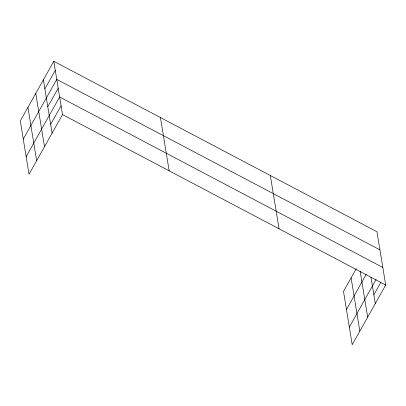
<?xml version="1.0" encoding="UTF-8"?>
<svg xmlns="http://www.w3.org/2000/svg" width="406" height="406" viewBox="0 0 406 406"><rect width="100%" height="100%" fill="white"/><g stroke="black" fill="none" stroke-linecap="round" stroke-linejoin="round"><path stroke-width="0.61" d="M53.79 61.286L20.3 120.958L29.024 174.245L62.514 114.573L53.79 61.286L376.976 231.755L385.7 285.042L352.21 344.714L343.486 291.427L356.235 268.711M44.863 88.889L55.272 70.345M23.269 139.075L56.754 79.403L379.94 249.873M47.786 106.737L58.195 88.193M26.146 156.66L59.631 96.988L382.822 267.458M50.669 124.322L61.073 105.778M346.455 309.545L366.182 274.385M349.333 327.129L376.088 279.455M373.855 294.792L380.894 282.246M62.514 114.573L385.7 285.042M370.977 277.207L375.296 303.581M360.137 271.117L367.679 317.157M351.104 277.856L359.828 331.144M270.325 175.499L279.049 228.786M160.441 117.542L169.165 170.825M43.381 79.83L52.105 133.117M35.764 93.4L44.493 146.688M27.918 107.387L36.642 160.674"/></g></svg>
